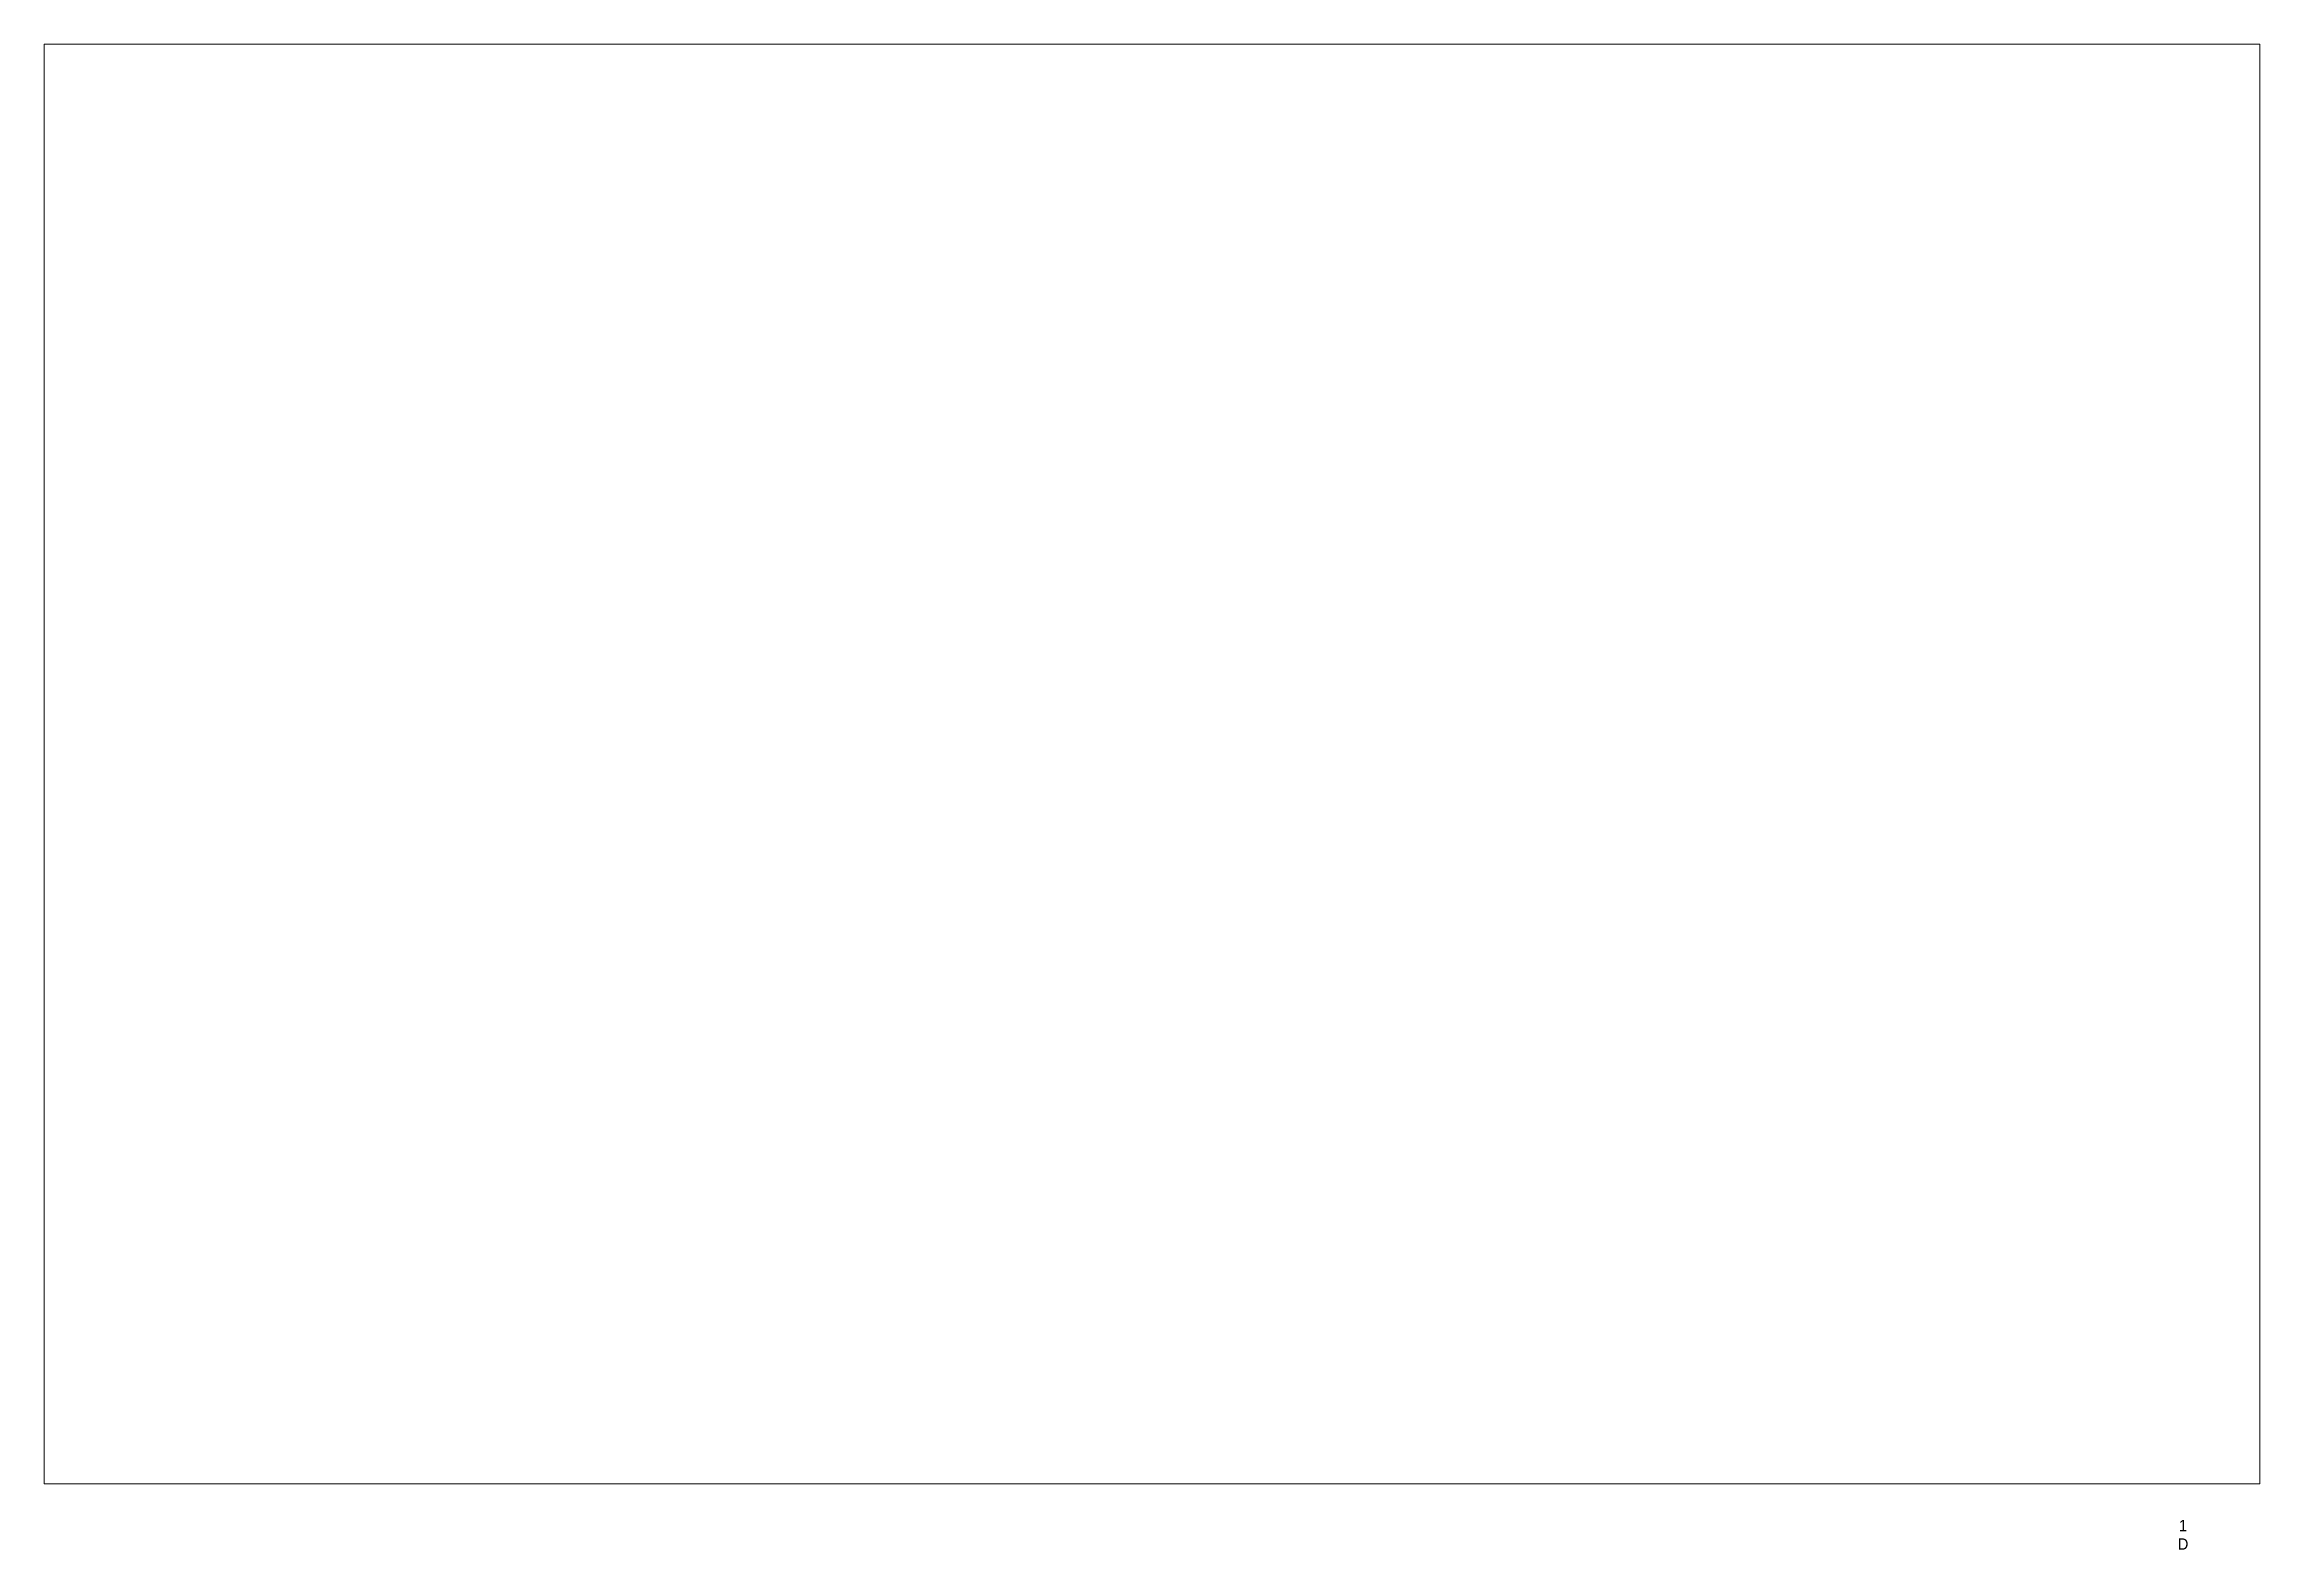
# Paper-space layout 'A3' of a CAD drawing. Extents: x 15 to 405, y 17 to 282.
import ezdxf

# ---------------------------------------------------------------- set-up
doc = ezdxf.new("R2010")
doc.units = 0
doc.header["$MEASUREMENT"] = 0
doc.layers.add('一、1.基本-圖框', color=7, linetype='Continuous', lineweight=20)
doc.styles.add('註解文字', font='MS PGothic.ttf', dxfattribs={"height": 3})

psp = doc.layouts.new('A3')

# ---------------------------------------------------------------- texts
at = {"layer": '一、1.基本-圖框', "char_height": 2, "attachment_point": 5, "style": '註解文字'}
for s, width, insert in [('{\\fMS PGothic|b0|i0|c128|p34;1}', 4.24831, (391.75, 21.125)), ('D', 7.40984, (391.75, 17.875))]:
    psp.add_mtext_dynamic_manual_height_columns(s, width=width, gutter_width=15, heights=[0], dxfattribs=dict(at, insert=insert))

# ---------------------------------------------------------------- viewports
at = {"layer": '一、1.基本-圖框'}
psp.add_viewport(center=(210.25, 155.25), size=(390, 253.5), view_center_point=(-391.561, 745.613), view_height=507, dxfattribs=at)

doc.saveas('drawing.dxf')
